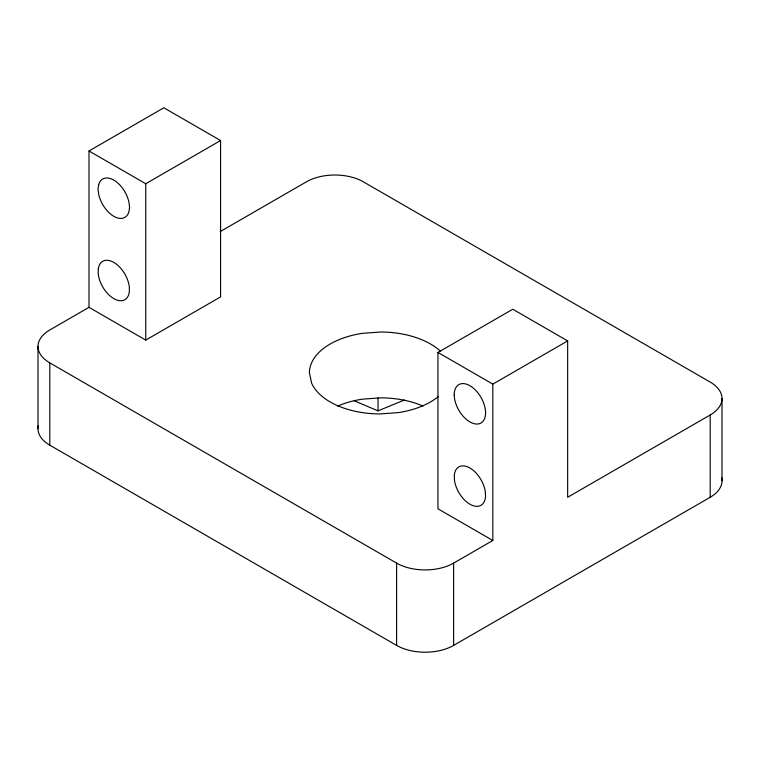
<?xml version="1.0" encoding="UTF-8"?>
<svg xmlns="http://www.w3.org/2000/svg" width="760" height="760" viewBox="0 0 760 760"><rect width="100%" height="100%" fill="white"/><g stroke="black" fill="none" stroke-linecap="round" stroke-linejoin="round"><path stroke-width="1.14" d="M89.005 307.334L89.005 150.983L163.837 107.778L220.581 140.534L220.581 296.894L145.749 340.1L89.005 307.334L49.808 329.973A40.318 23.275 0 0 0 49.808 362.89L49.808 445.18L396.615 645.401A40.318 23.275 0 0 0 453.625 645.401L710.192 497.278A40.318 23.275 0 0 0 721.658 477.784M89.005 150.983L145.749 183.739L220.581 140.534M220.238 231.572L306.375 181.839A40.318 23.275 0 0 1 363.385 181.839L710.192 382.071A40.318 23.275 0 0 1 710.192 414.988L710.192 497.278M567.653 340.917L492.822 384.123L492.822 540.483L437.95 508.801L437.95 352.44L512.781 309.234L567.653 340.917L567.653 497.278L710.192 414.988M49.808 362.89L396.615 563.112A40.318 23.275 0 0 0 453.625 563.112L492.822 540.483M354.169 400.757L378.034 410.856L404.367 400.016M437.95 352.44L492.822 384.123M722 398.525L722 480.823M453.625 563.112L453.625 645.401M396.615 563.112L396.615 645.401M378.034 397.917L378.034 410.856M145.749 183.739L145.749 340.1M38 346.427L38 428.726M337.563 406.125A70.965 40.974 0 0 1 362.482 399.161L380.865 397.841A70.965 40.974 0 0 1 422.902 406.02M438.188 396.71A70.965 40.974 0 0 1 398.212 412.632L379.829 413.943A70.965 40.974 0 0 1 311.666 383.287L309.387 372.675A70.965 40.974 0 0 1 362.482 333.327L380.865 332.006A70.965 40.974 0 0 1 440.486 351.224M49.808 445.18A40.318 23.275 0 0 1 38.342 425.685M98.296 268.764L98.201 273.438A22.173 12.806 60 0 0 113.42 298.385A22.173 12.806 60 0 0 129.285 292.239L129.38 287.574A22.173 12.806 60 0 0 114.171 262.618A22.173 12.806 60 0 0 98.296 268.764M98.648 184.775L98.002 189.088L98.648 194.151A22.173 12.806 60 0 0 113.791 216.315A22.173 12.806 60 0 0 128.934 211.641L129.58 207.328L128.934 202.264A22.173 12.806 60 0 0 113.791 180.101A22.173 12.806 60 0 0 98.648 184.775M485.535 496.565L485.327 491.72A22.173 12.806 60 0 0 469.101 467.561A22.173 12.806 60 0 0 454.28 475.637L454.49 480.481A22.173 12.806 60 0 0 470.706 504.649A22.173 12.806 60 0 0 485.535 496.565M454.224 394.753A22.173 12.806 60 0 0 477.745 424.013A22.173 12.806 60 0 0 477.745 392.654A22.173 12.806 60 0 0 454.224 394.753"/></g></svg>
